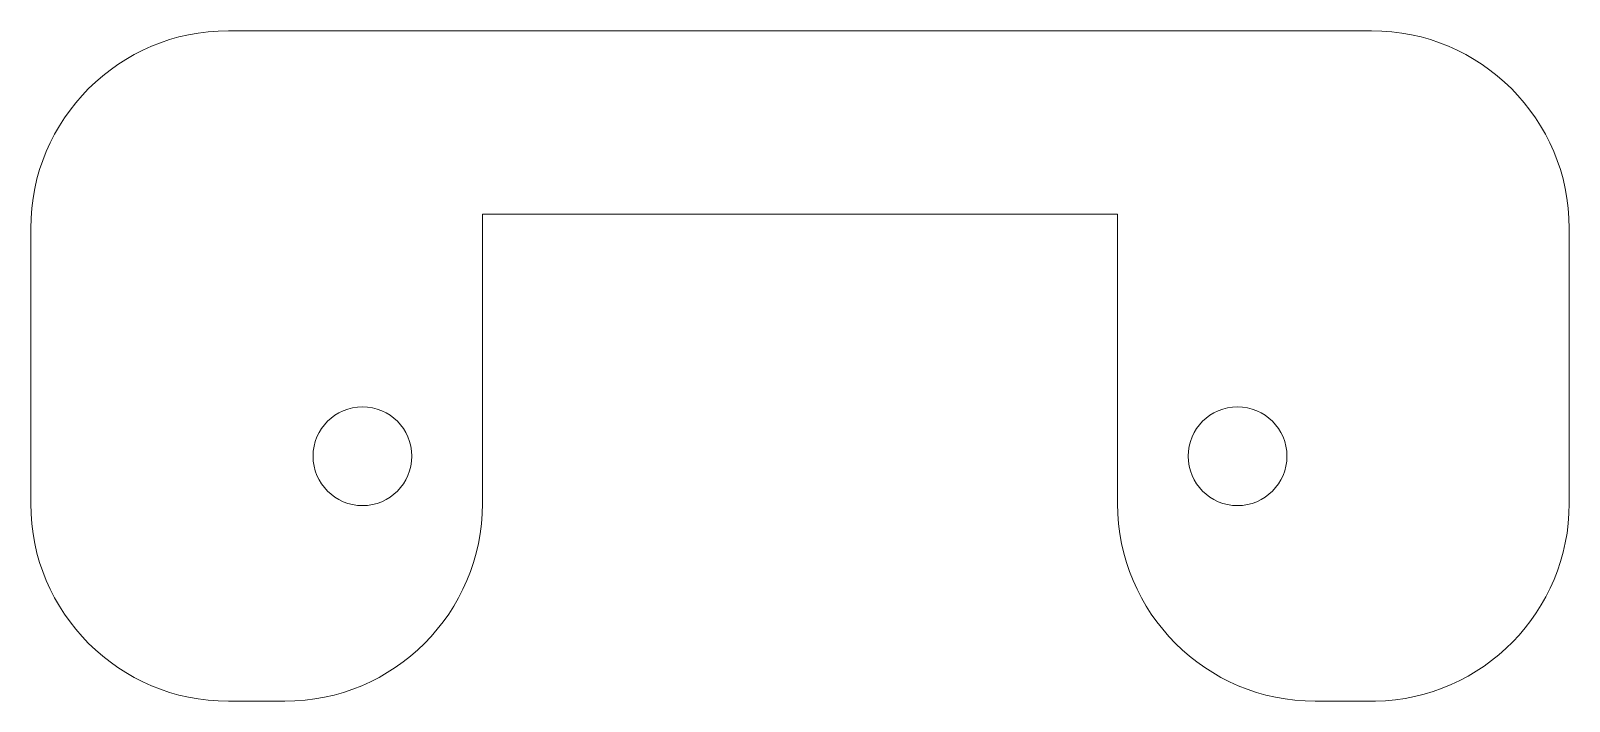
# Model space of a CAD drawing. Header units: millimetres. Extents: x -27.3 to 27.2, y -80 to -56.2.
import ezdxf

# ---------------------------------------------------------------- set-up
doc = ezdxf.new("R2010")
doc.units = ezdxf.units.MM

msp = doc.modelspace()

# ---------------------------------------------------------------- linework, layer by layer
at = {"color": 7, "linetype": 'Continuous', "lineweight": 15}
for p, q in [((-20.25, -56.25), (20.25, -56.25)), ((-11.25, -62.75), (11.25, -62.75)), ((-11.25, -62.75), (-11.25, -73)), ((11.25, -73), (11.25, -62.75)), ((-27.25, -73), (-27.25, -63.25)), ((27.25, -63.25), (27.25, -72.998)), ((-20.25, -80), (-18.25, -80)), ((18.25, -80), (20, -80))]:
    msp.add_line(p, q, dxfattribs=at)
for centre in [(-15.5, -71.32), (15.5, -71.32)]:
    msp.add_circle(centre, 1.75, dxfattribs=at)
for centre, radius, start, end in [((-20.25, -63.25), 7, 90, 180), ((20.25, -63.25), 7, 0, 90), ((-20.25, -73), 7, 180, 270), ((-18.25, -73), 7, 270, 0), ((18.25, -73), 7, 180, 270), ((20.25, -72.998), 7, 271.1019, 0), ((20, -60), 20, 270, 271.1019)]:
    msp.add_arc(centre, radius, start, end, dxfattribs=at)

doc.saveas('drawing.dxf')
